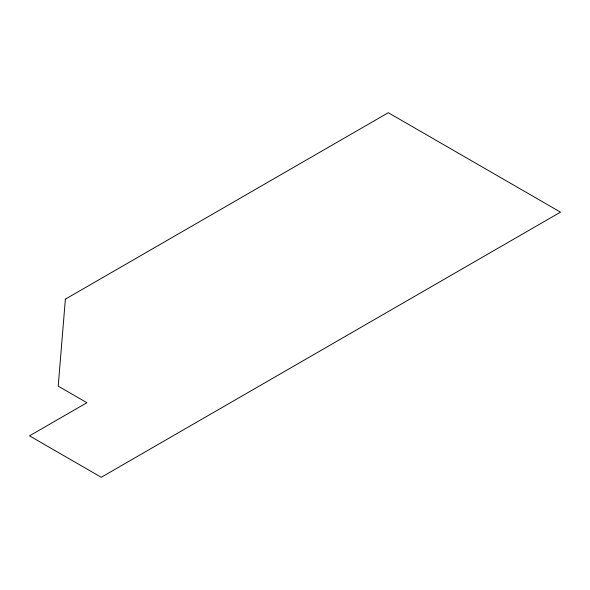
<?xml version="1.0" encoding="UTF-8"?>
<svg xmlns="http://www.w3.org/2000/svg" width="590" height="590" viewBox="0 0 590 590"><rect width="100%" height="100%" fill="white"/><g stroke="black" fill="none" stroke-linecap="round" stroke-linejoin="round"><path stroke-width="0.89" d="M65.379 299.145L58.204 386.14L86.907 402.712L29.5 435.855L101.259 477.288L560.5 212.142L388.286 112.712L65.379 299.145"/></g></svg>
